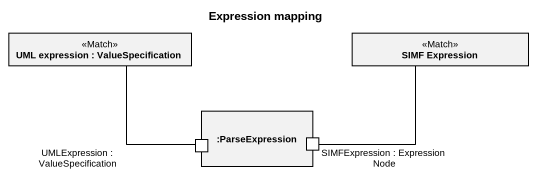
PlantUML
@startuml
title Expression mapping
rectangle "UML expression : ValueSpecification" as UML_expression <<Match>>
rectangle "SIMF Expression" as SIMF_Expression <<Match>>
rectangle ":ParseExpression" as ParseExpression {
  port "UMLExpression : ValueSpecification" as UMLExpression
  port "SIMFExpression : Expression Node" as SIMFExpression_Expression
}
UMLExpression -up- UML_expression
SIMFExpression_Expression -up- SIMF_Expression
@enduml
